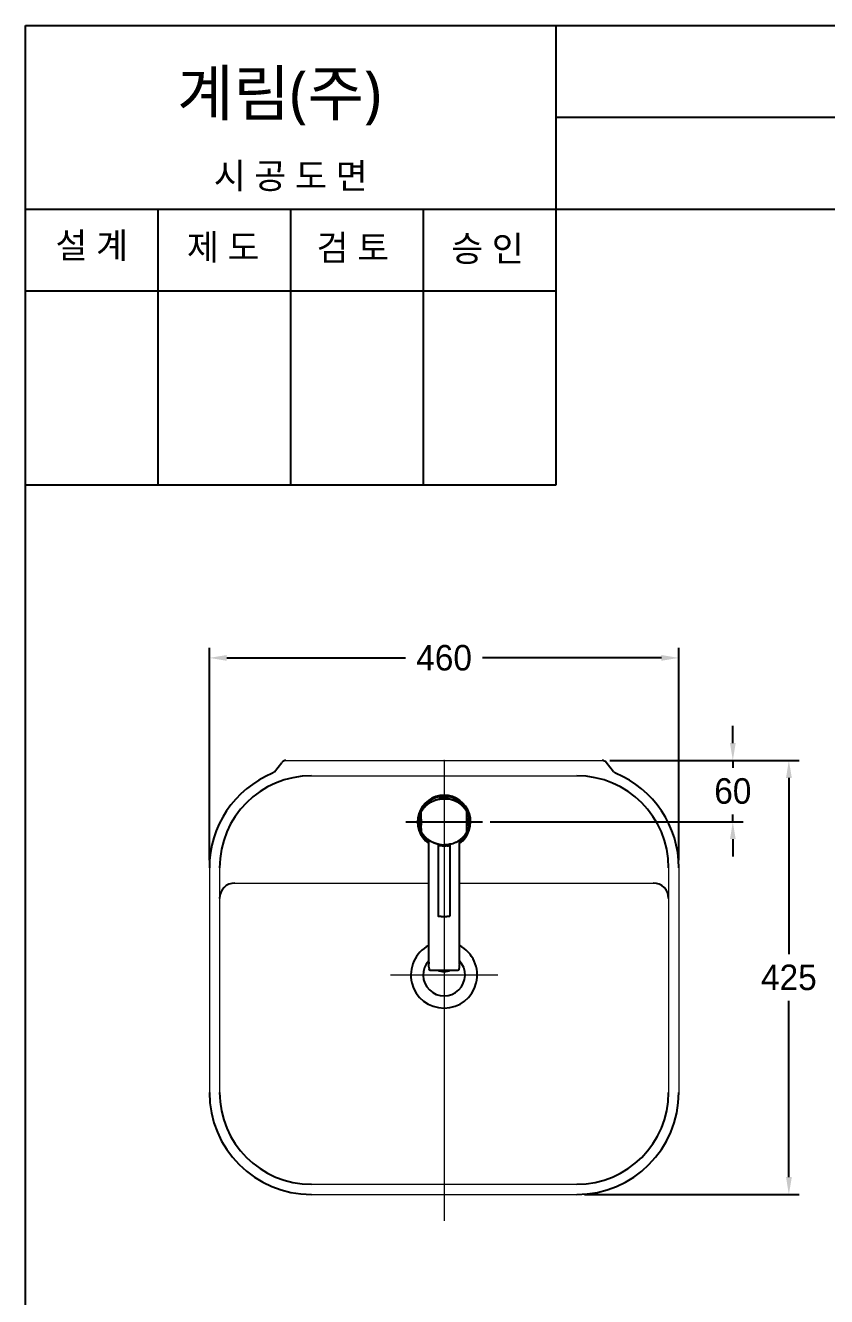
# Model space of a CAD drawing. Header units: millimetres. Extents: x 0 to 1800, y -67 to 2530.
# Drawn here: x 0 to 785, y 1285 to 2530 of the extents above; entities that cross this region are included whole.
import ezdxf
from ezdxf.enums import TextEntityAlignment as Align
from ezdxf.lldxf.tags import DXFTag

# ---------------------------------------------------------------- set-up
doc = ezdxf.new("R2010")
doc.units = ezdxf.units.MM
doc.layers.get('Defpoints').update_dxf_attribs({"color": 1})
for name, color, linetype in [('61', 7, 'Continuous'), ('TEXT', 7, 'Continuous'), ('내부선 및 부속', 4, 'Continuous'), ('도각라인', 7, 'Continuous'), ('외형선', 3, 'Continuous'), ('중심선', 1, 'DASHED'), ('치수선', 7, 'Continuous')]:
    doc.layers.add(name, color=color, linetype=linetype)
doc.styles.add('____', font='')
doc.styles.add('맑은고딕_통일', font='malgun.ttf', dxfattribs={"height": 25})
doc.styles.get('____').set_extended_font_data('굴림')
tags = doc.linetypes.add('DASHDOT', pattern=[70, 31, -13, 13, -13]).pattern_tags.tags
tags[10:11] = [DXFTag(74, 4), DXFTag(75, 0), DXFTag(340, '0'), DXFTag(46, 0.0), DXFTag(50, 0.0), DXFTag(44, 0.0), DXFTag(45, 0.0)]
tags[8:9] = [DXFTag(74, 4), DXFTag(75, 0), DXFTag(340, '0'), DXFTag(46, 0.0), DXFTag(50, 0.0), DXFTag(44, 0.0), DXFTag(45, 0.0)]
tags[6:7] = [DXFTag(74, 4), DXFTag(75, 0), DXFTag(340, '0'), DXFTag(46, 0.0), DXFTag(50, 0.0), DXFTag(44, 0.0), DXFTag(45, 0.0)]
tags[4:5] = [DXFTag(74, 4), DXFTag(75, 0), DXFTag(340, '0'), DXFTag(46, 0.0), DXFTag(50, 0.0), DXFTag(44, 0.0), DXFTag(45, 0.0)]
tags = doc.linetypes.add('DASHED', pattern=[25.72, 12.86, -12.86]).pattern_tags.tags
tags[6:7] = [DXFTag(74, 4), DXFTag(75, 0), DXFTag(340, '0'), DXFTag(46, 0.0), DXFTag(50, 0.0), DXFTag(44, 0.0), DXFTag(45, 0.0)]
tags[4:5] = [DXFTag(74, 4), DXFTag(75, 0), DXFTag(340, '0'), DXFTag(46, 0.0), DXFTag(50, 0.0), DXFTag(44, 0.0), DXFTag(45, 0.0)]
doc.dimstyles.new('MSADIM', dxfattribs={"dimtxt": 33, "dimasz": 17, "dimexe": 10, "dimexo": 7.5, "dimgap": 10, "dimtad": 0, "dimtih": 1, "dimtoh": 1, "dimdec": 0, "dimzin": 1, "dimdsep": 46, "dimtxsty": '____', "dimcen": 11.25, "dimadec": 0, "dimazin": 0, "dimtfac": 1, "dimtdec": 0, "dimtix": 1, "dimtmove": 0, "dimatfit": 3, "dimfxl": 0, "dimtolj": 1, "dimtzin": 1, "dimarcsym": 0})

# ---------------------------------------------------------------- blocks, each defined once
blk = doc.blocks.new('*D6')
at = {"layer": 'Defpoints', "color": 0, "linetype": 'Continuous'}
for p in [(565.2, 1810.1), (693.1, 1810.1), (447.7, 1750.1)]:
    blk.add_point(p, dxfattribs=at)
at = {"layer": '치수선', "color": 0, "linetype": 'Continuous', "lineweight": -2}
for p, q in [((693.1, 1827.1), (693.1, 1844.1)), ((572.7, 1810.1), (703.1, 1810.1)), ((693.1, 1810.1), (693.1, 1802.9)), ((693.1, 1750.1), (693.1, 1757.3)), ((455.2, 1750.1), (703.1, 1750.1)), ((693.1, 1733.1), (693.1, 1716.1))]:
    blk.add_line(p, q, dxfattribs=at)
at = {"layer": '치수선', "color": 0, "linetype": 'Continuous'}
for points in [[(690.3, 1827.1), (695.9, 1827.1), (693.1, 1810.1)], [(690.3, 1733.1), (695.9, 1733.1), (693.1, 1750.1)]]:
    blk.add_solid(points, dxfattribs=at)
at = {"layer": '치수선', "color": 0, "linetype": 'Continuous', "insert": (693.1, 1780.1), "char_height": 25, "attachment_point": 5, "style": '____'}
blk.add_mtext('\\A1;60', dxfattribs=at)
blk = doc.blocks.new('*D7')
at = {"layer": 'Defpoints', "color": 0, "linetype": 'Continuous'}
for p in [(565.2, 1810.1), (540.2, 1385.1), (748, 1385.1)]:
    blk.add_point(p, dxfattribs=at)
at = {"layer": '치수선', "color": 0, "linetype": 'Continuous', "lineweight": -2}
for p, q in [((572.7, 1810.1), (758, 1810.1)), ((748, 1793.1), (748, 1620.5)), ((748, 1402.1), (748, 1574.8)), ((547.7, 1385.1), (758, 1385.1))]:
    blk.add_line(p, q, dxfattribs=at)
at = {"layer": '치수선', "color": 0, "linetype": 'Continuous'}
for points in [[(745.2, 1793.1), (750.9, 1793.1), (748, 1810.1)], [(745.2, 1402.1), (750.9, 1402.1), (748, 1385.1)]]:
    blk.add_solid(points, dxfattribs=at)
at = {"layer": '치수선', "color": 0, "linetype": 'Continuous', "insert": (748, 1597.6), "char_height": 25, "attachment_point": 5, "style": '____'}
blk.add_mtext('\\A1;425', dxfattribs=at)
blk = doc.blocks.new('*D8')
at = {"layer": 'Defpoints', "color": 0, "linetype": 'Continuous'}
for p in [(640.2, 1910.6), (180.2, 1705.1), (640.2, 1705.1)]:
    blk.add_point(p, dxfattribs=at)
at = {"layer": '치수선', "color": 0, "linetype": 'Continuous', "lineweight": -2}
for p, q in [((180.2, 1712.6), (180.2, 1920.6)), ((640.2, 1712.6), (640.2, 1920.6)), ((197.2, 1910.6), (372.5, 1910.6)), ((623.2, 1910.6), (447.9, 1910.6))]:
    blk.add_line(p, q, dxfattribs=at)
at = {"layer": '치수선', "color": 0, "linetype": 'Continuous'}
for points in [[(197.2, 1913.4), (197.2, 1907.8), (180.2, 1910.6)], [(623.2, 1913.4), (623.2, 1907.8), (640.2, 1910.6)]]:
    blk.add_solid(points, dxfattribs=at)
at = {"layer": '치수선', "color": 0, "linetype": 'Continuous', "insert": (410.2, 1910.6), "char_height": 25, "attachment_point": 5, "style": '____'}
blk.add_mtext('\\A1;460', dxfattribs=at)

msp = doc.modelspace()

# ---------------------------------------------------------------- linework, layer by layer
at = {"layer": '61', "linetype": 'Continuous', "lineweight": 18}
msp.add_point((410.2, 1810.1), dxfattribs=at)
at = {"layer": '내부선 및 부속', "linetype": 'Continuous', "lineweight": 18}
for p, q in [((280.2, 1795.1), (540.2, 1795.1)), ((190.2, 1705.1), (190.2, 1485.1)), ((630.2, 1705.1), (630.2, 1485.1)), ((205.2, 1690.1), (395.2, 1690.1)), ((425.2, 1690.1), (615.2, 1690.1)), ((280.2, 1395.1), (540.2, 1395.1))]:
    msp.add_line(p, q, dxfattribs=at)
at = {"layer": '내부선 및 부속', "linetype": 'Continuous', "extrusion": (-1, 3.06162e-16, 0)}
for p, q in [((405.8, 1773.7), (405.8, 1772.7)), ((405.8, 1773.7), (410.3, 1773.7)), ((405.8, 1772.7), (410.3, 1772.7)), ((407.1, 1772.7), (407.1, 1772.5)), ((410.2, 1776.1), (410.2, 1775.1)), ((410.3, 1773.7), (414.5, 1773.7)), ((410.3, 1772.7), (410.3, 1773.7)), ((410.3, 1772.7), (414.5, 1772.7)), ((413.2, 1772.6), (413.2, 1772.7)), ((414.5, 1772.7), (414.5, 1773.7)), ((395.2, 1612.5), (395.2, 1732.2)), ((425.2, 1612.5), (425.2, 1732.2)), ((404.3, 1727.3), (404.3, 1658)), ((416, 1658), (416, 1727.3)), ((407.3, 1657.5), (404.8, 1657.5)), ((407.3, 1657.5), (413, 1657.5)), ((415.5, 1657.5), (413, 1657.5)), ((395.2, 1612.6), (395.2, 1610.9)), ((425.2, 1610.9), (425.2, 1612.6)), ((396.2, 1604.9), (410.2, 1604.9)), ((410.2, 1604.9), (424.1, 1604.9))]:
    msp.add_line(p, q, dxfattribs=at)
at = {"layer": '내부선 및 부속', "linetype": 'DASHDOT'}
msp.add_line((372.7, 1750.1), (447.7, 1750.1), dxfattribs=at)
at = {"layer": '내부선 및 부속'}
for centre, radius, start, end in [((280.2, 1705.1), 90, 90, 180), ((540.2, 1705.1), 90, 0, 90), ((205.2, 1675.1), 15, 90, 180), ((615.2, 1675.1), 15, 0, 90), ((410.2, 1600.1), 32.5, 117.4864, 62.5136), ((410.2, 1600.1), 20.5, 137.0297, 42.9703), ((280.2, 1485.1), 90, 180, 270), ((540.2, 1485.1), 90, 270, 0)]:
    msp.add_arc(centre, radius, start, end, dxfattribs=at)
at = {"layer": '내부선 및 부속', "linetype": 'Continuous'}
for centre, radius, start, end in [((410.2, 1750.1), 26, 90, 234.765), ((410.2, 1750.1), 25, 90, 233.1281), ((410.2, 1755), 19.2, 99.7692, 103.1156), ((410.2, 1755), 19.2, 90, 95.2432), ((410.2, 1750.1), 26, 305.235, 90), ((410.2, 1750.1), 25, 306.8719, 90), ((410.2, 1755), 19.2, 84.7749, 90), ((410.2, 1755), 19.2, 76.8844, 80.2618), ((404.8, 1658), 0.5, 180, 270), ((415.5, 1658), 0.5, 270, 0)]:
    msp.add_arc(centre, radius, start, end, dxfattribs=at)
at = {"layer": '내부선 및 부속', "linetype": 'Continuous', "extrusion": (0, 0, -1)}
for start, end in [(74.2191, 81.9112), (98.0888, 101.3034), (350.1619, 10.3106), (170.3222, 189.7144)]:
    msp.add_arc((-410.2, 1750.1), 22.8, start, end, dxfattribs=at)
at = {"layer": '내부선 및 부속', "linetype": 'Continuous'}
for centre, major_axis, ratio, start_param, end_param in [((410.2, 1755), (0, 19.2), 0.015039, 6.054274, 6.283185), ((410.2, 1612.9), (-11.8, 0), 0.803557, 1.010091, 1.570796), ((410.2, 1612.9), (-11.8, 0), 0.803557, 1.570796, 2.131502)]:
    msp.add_ellipse(centre, major_axis=major_axis, ratio=ratio, start_param=start_param, end_param=end_param, dxfattribs=at)
at = {"layer": '내부선 및 부속', "linetype": 'Continuous', "extrusion": (0, 0, -1)}
for centre, start_param, end_param in [((410.2, 1612.6), 1.570796, 1.57082), ((410.2, 1610.9), 1.308008, 1.570812), ((410.2, 1610.9), 4.712373, 4.975177)]:
    msp.add_ellipse(centre, major_axis=(0, -20.2), ratio=0.740741, start_param=start_param, end_param=end_param, dxfattribs=at)
at = {"layer": '내부선 및 부속', "linetype": 'Continuous'}
for points, knots in [([(394.1, 1767.2), (394.1, 1767.3), (394.3, 1767.4), (394.7, 1767.7), (395.3, 1768.1), (395.9, 1768.5), (396.6, 1769), (397.3, 1769.4), (398.1, 1769.8), (399, 1770.2), (399.6, 1770.5), (400, 1770.7), (400.2, 1770.8), (400.4, 1770.9), (400.6, 1771), (400.8, 1771), (401, 1771.1), (401.2, 1771.2), (401.4, 1771.3), (401.6, 1771.3), (401.8, 1771.4), (402, 1771.5), (402.2, 1771.5), (402.4, 1771.6), (402.6, 1771.6), (402.8, 1771.7), (403, 1771.8), (403.2, 1771.8), (403.3, 1771.9), (403.5, 1771.9), (403.7, 1772), (403.9, 1772), (404.1, 1772.1), (404.3, 1772.1), (404.5, 1772.1), (404.7, 1772.2), (404.8, 1772.2), (405, 1772.3), (405.2, 1772.3), (405.4, 1772.3), (405.6, 1772.4), (405.7, 1772.4), (405.9, 1772.4), (406.1, 1772.4), (406.3, 1772.5), (406.4, 1772.5), (406.6, 1772.5), (406.8, 1772.6), (407, 1772.6), (407.1, 1772.6), (407.3, 1772.6), (407.5, 1772.6), (407.6, 1772.6), (407.8, 1772.7), (408, 1772.7), (408.1, 1772.7), (408.3, 1772.7), (408.5, 1772.7), (408.6, 1772.7), (408.8, 1772.7), (409, 1772.7), (409.1, 1772.7), (409.3, 1772.8), (409.4, 1772.8), (409.6, 1772.8), (409.7, 1772.8), (409.9, 1772.8), (410, 1772.8), (410.1, 1772.8), (410.2, 1772.8)], [0, 0, 0, 0, 0.005294, 0.043779, 0.084881, 0.128601, 0.174936, 0.223886, 0.275451, 0.329629, 0.386419, 0.398888, 0.411291, 0.423627, 0.435897, 0.4481, 0.460236, 0.472306, 0.48431, 0.496247, 0.508117, 0.519921, 0.531658, 0.543329, 0.554934, 0.566472, 0.577944, 0.589349, 0.600688, 0.611961, 0.623168, 0.634308, 0.645382, 0.65639, 0.667331, 0.678206, 0.689016, 0.699759, 0.710435, 0.721046, 0.73159, 0.742068, 0.752481, 0.762826, 0.773106, 0.78332, 0.793467, 0.803549, 0.813564, 0.823513, 0.833396, 0.843213, 0.852964, 0.862649, 0.872268, 0.88182, 0.891307, 0.900728, 0.910082, 0.919371, 0.928593, 0.93775, 0.946841, 0.955865, 0.964824, 0.973717, 0.982544, 0.991305, 1, 1, 1, 1]), ([(408.4, 1774.1), (408.4, 1774.1), (408.4, 1774.1), (408.4, 1774.1), (408.4, 1774.1), (408.4, 1774.1), (408.4, 1774.1), (408.4, 1774.1), (408.4, 1774.1), (408.4, 1774.1), (408.3, 1774.1), (408.3, 1774.1), (408.3, 1774.1), (408.3, 1774), (408.3, 1774), (408.3, 1774), (408.2, 1774), (408.2, 1774), (408.2, 1774), (408.1, 1774), (408.1, 1774), (408.1, 1774), (408, 1774), (408, 1774), (407.9, 1774), (407.9, 1774), (407.9, 1774), (407.9, 1774), (407.9, 1774), (407.8, 1774), (407.8, 1774), (407.7, 1774), (407.7, 1774), (407.6, 1774), (407.6, 1774), (407.6, 1774), (407.6, 1774), (407.5, 1773.9), (407.5, 1773.9), (407.4, 1773.9), (407.4, 1773.9), (407.4, 1773.9), (407.4, 1773.9), (407.3, 1773.9), (407.3, 1773.9), (407.2, 1773.9), (407.2, 1773.9), (407.2, 1773.9), (407.1, 1773.9), (407.1, 1773.9), (407.1, 1773.9), (407, 1773.9), (407, 1773.9), (407, 1773.9), (407, 1773.9), (407, 1773.9), (407, 1773.9), (406.9, 1773.9), (406.9, 1773.9), (406.9, 1773.9), (406.9, 1773.9)], [0, 0, 0, 0, 0.0625, 0.0625, 0.09375, 0.09375, 0.109375, 0.109375, 0.125, 0.125, 0.1875, 0.1875, 0.203125, 0.203125, 0.21875, 0.21875, 0.25, 0.25, 0.3125, 0.3125, 0.328125, 0.328125, 0.34375, 0.375, 0.40625, 0.40625, 0.421875, 0.421875, 0.4375, 0.4375, 0.5, 0.5, 0.53125, 0.53125, 0.546875, 0.546875, 0.5625, 0.5625, 0.625, 0.625, 0.640625, 0.640625, 0.65625, 0.65625, 0.6875, 0.6875, 0.75, 0.75, 0.78125, 0.78125, 0.8125, 0.84375, 0.84375, 0.875, 0.875, 0.9375, 0.9375, 0.96875, 0.96875, 1, 1, 1, 1]), ([(430.9, 1762.7), (430.8, 1762.7), (430.8, 1762.7), (430.7, 1762.8), (430.7, 1762.9), (430.6, 1763), (430.5, 1763.1), (430.5, 1763.1), (430.4, 1763.2), (430.3, 1763.3), (430.3, 1763.4), (430.2, 1763.5), (430.1, 1763.6), (430.1, 1763.6), (430, 1763.7), (429.9, 1763.8), (429.8, 1763.9), (429.8, 1764), (429.7, 1764.1), (429.6, 1764.1), (429.5, 1764.2), (429.5, 1764.3), (429.4, 1764.4), (429.3, 1764.5), (429.2, 1764.6), (429.1, 1764.6), (429.1, 1764.7), (429, 1764.8), (428.9, 1764.9), (428.8, 1765), (428.7, 1765.1), (428.7, 1765.1), (428.6, 1765.2), (428.5, 1765.3), (428.4, 1765.4), (428.3, 1765.5), (428.2, 1765.6), (428, 1765.8), (427.8, 1766), (427.5, 1766.2), (427.3, 1766.4), (427, 1766.6), (426.8, 1766.8), (426.5, 1767), (426.3, 1767.2), (426, 1767.4), (425.8, 1767.6), (425.5, 1767.8), (425.2, 1768), (425, 1768.2), (424.7, 1768.4), (424.4, 1768.5), (424.2, 1768.7), (423.9, 1768.9), (423.6, 1769.1), (423.3, 1769.2), (423.1, 1769.4), (422.9, 1769.5), (422.8, 1769.5), (422.8, 1769.5), (422.8, 1769.5), (422.8, 1769.6), (422.8, 1769.6), (422.8, 1769.6), (422.7, 1769.6), (422.7, 1769.6), (422.7, 1769.6), (422.7, 1769.6), (422.7, 1769.6), (422.7, 1769.6), (422.7, 1769.6), (422.7, 1769.6), (422.7, 1769.6), (422.6, 1769.6), (422.6, 1769.6), (422.6, 1769.6), (422.6, 1769.6), (422.6, 1769.7), (422.6, 1769.7), (422.5, 1769.7), (422.5, 1769.7), (422.5, 1769.7), (422.5, 1769.7), (422.4, 1769.7), (422.4, 1769.7), (422.4, 1769.8), (422.4, 1769.8), (422.3, 1769.8), (422.3, 1769.8), (422.3, 1769.8), (422.2, 1769.8), (422.2, 1769.8), (422.2, 1769.9), (422.1, 1769.9), (422.1, 1769.9), (422.1, 1769.9), (422, 1769.9), (422, 1770), (422, 1770), (421.9, 1770), (421.9, 1770), (421.8, 1770), (421.8, 1770.1), (421.8, 1770.1), (421.7, 1770.1), (421.7, 1770.1), (421.6, 1770.1), (421.6, 1770.2), (421.5, 1770.2), (421.5, 1770.2), (421.4, 1770.2), (421.4, 1770.3), (421.3, 1770.3), (421.3, 1770.3), (421.2, 1770.3), (421.2, 1770.4), (421.1, 1770.4), (421.1, 1770.4), (421, 1770.4), (421, 1770.5), (420.9, 1770.5), (420.8, 1770.5), (420.8, 1770.5), (420.7, 1770.6), (420.7, 1770.6), (420.6, 1770.6), (420.5, 1770.6), (420.5, 1770.7), (420.4, 1770.7), (420.3, 1770.7), (420.3, 1770.8), (420.2, 1770.8), (420.1, 1770.8), (420.1, 1770.8), (420, 1770.9), (419.9, 1770.9), (419.8, 1770.9), (419.8, 1771), (419.7, 1771), (419.6, 1771), (419.5, 1771.1), (419.5, 1771.1), (419.4, 1771.1), (419.3, 1771.1), (419.2, 1771.2), (419.1, 1771.2), (419, 1771.2), (419, 1771.3), (418.9, 1771.3), (418.8, 1771.3), (418.7, 1771.4), (418.6, 1771.4), (418.5, 1771.4), (418.4, 1771.4), (418.3, 1771.5), (418.2, 1771.5), (418.1, 1771.5), (418, 1771.6), (418, 1771.6), (417.9, 1771.6), (417.8, 1771.7), (417.7, 1771.7), (417.6, 1771.7), (417.5, 1771.7), (417.4, 1771.8), (417.2, 1771.8), (417.1, 1771.8), (417, 1771.9), (416.9, 1771.9), (416.8, 1771.9), (416.7, 1771.9), (416.6, 1772), (416.5, 1772), (416.4, 1772), (416.3, 1772.1), (416.1, 1772.1), (416, 1772.1), (415.9, 1772.1), (415.8, 1772.2), (415.7, 1772.2), (415.6, 1772.2), (415.4, 1772.2), (415.3, 1772.3), (415.2, 1772.3), (415.1, 1772.3), (414.9, 1772.3), (414.8, 1772.4), (414.7, 1772.4), (414.6, 1772.4), (414.4, 1772.4), (414.3, 1772.4), (414.2, 1772.5), (414, 1772.5), (413.9, 1772.5), (413.8, 1772.5), (413.6, 1772.5), (413.5, 1772.6), (413.4, 1772.6), (413.2, 1772.6), (413.1, 1772.6), (412.9, 1772.6), (412.8, 1772.6), (412.6, 1772.7), (412.5, 1772.7), (412.4, 1772.7), (412.2, 1772.7), (412.1, 1772.7), (411.9, 1772.7), (411.8, 1772.7), (411.6, 1772.7), (411.5, 1772.7), (411.3, 1772.7), (411.1, 1772.8), (411, 1772.8), (410.8, 1772.8), (410.7, 1772.8), (410.5, 1772.8), (410.4, 1772.8), (410.2, 1772.8), (410.2, 1772.8)], [0, 0, 0, 0, 0.003831, 0.008206, 0.012603, 0.017022, 0.021464, 0.025928, 0.030415, 0.034923, 0.039454, 0.044007, 0.048582, 0.053178, 0.057796, 0.062435, 0.067096, 0.071779, 0.076482, 0.081207, 0.085952, 0.090718, 0.095505, 0.100312, 0.105139, 0.109986, 0.114852, 0.119738, 0.124643, 0.129567, 0.13451, 0.139471, 0.144451, 0.149448, 0.154463, 0.159496, 0.164547, 0.178082, 0.191602, 0.205107, 0.218601, 0.232085, 0.245563, 0.259036, 0.272507, 0.285978, 0.299452, 0.312931, 0.326419, 0.339917, 0.35343, 0.366961, 0.38051, 0.394075, 0.407654, 0.421243, 0.43484, 0.448442, 0.448554, 0.448708, 0.448903, 0.44914, 0.449419, 0.44974, 0.450102, 0.450506, 0.450952, 0.451439, 0.451968, 0.452539, 0.453152, 0.453806, 0.454502, 0.455239, 0.456019, 0.45684, 0.457702, 0.458607, 0.459553, 0.460541, 0.46157, 0.462641, 0.463754, 0.464909, 0.466105, 0.467343, 0.468622, 0.469943, 0.471306, 0.47271, 0.474156, 0.475644, 0.477173, 0.478744, 0.480356, 0.48201, 0.483706, 0.485443, 0.487221, 0.489041, 0.490903, 0.492805, 0.49475, 0.496735, 0.498762, 0.50083, 0.50294, 0.50509, 0.507282, 0.509515, 0.51179, 0.514105, 0.516461, 0.518859, 0.521298, 0.523777, 0.526298, 0.52886, 0.531463, 0.534107, 0.536792, 0.539518, 0.542285, 0.545093, 0.547942, 0.550832, 0.553764, 0.556736, 0.559749, 0.562803, 0.565898, 0.569034, 0.572211, 0.575429, 0.578689, 0.581989, 0.58533, 0.588713, 0.592136, 0.5956, 0.599106, 0.602652, 0.606239, 0.609868, 0.613537, 0.617247, 0.620999, 0.624791, 0.628624, 0.632499, 0.636414, 0.64037, 0.644367, 0.648406, 0.652485, 0.656605, 0.660767, 0.664969, 0.669212, 0.673496, 0.677822, 0.682188, 0.686596, 0.691044, 0.695534, 0.700064, 0.704636, 0.709249, 0.713903, 0.718598, 0.723335, 0.728112, 0.732931, 0.737791, 0.742692, 0.747635, 0.752619, 0.757644, 0.762711, 0.767819, 0.772969, 0.77816, 0.783393, 0.788667, 0.793983, 0.799341, 0.804741, 0.810182, 0.815665, 0.821191, 0.826758, 0.832367, 0.838018, 0.843712, 0.849448, 0.855226, 0.861047, 0.86691, 0.872815, 0.878763, 0.884754, 0.890788, 0.896864, 0.902984, 0.909146, 0.915352, 0.921601, 0.927893, 0.934229, 0.940608, 0.947031, 0.953498, 0.960008, 0.966563, 0.973162, 0.979805, 0.986492, 0.993224, 1, 1, 1, 1]), ([(410.2, 1772.8), (410.2, 1772.8), (410.2, 1772.7), (410.2, 1772.6), (410.2, 1772.4), (410.2, 1772.2), (410.2, 1772.2)], [0, 0, 0, 0, 0.249645, 0.499764, 0.749882, 1, 1, 1, 1]), ([(413.4, 1773.9), (413.4, 1773.9), (413.4, 1773.9), (413.4, 1773.9), (413.4, 1773.9), (413.4, 1773.9), (413.4, 1773.9), (413.4, 1773.9), (413.4, 1773.9), (413.4, 1773.9), (413.3, 1773.9), (413.3, 1773.9), (413.3, 1773.9), (413.3, 1773.9), (413.3, 1773.9), (413.3, 1773.9), (413.2, 1773.9), (413.2, 1773.9), (413.2, 1773.9), (413.1, 1773.9), (413.1, 1773.9), (413.1, 1773.9), (413, 1773.9), (413, 1773.9), (412.9, 1773.9), (412.9, 1773.9), (412.9, 1773.9), (412.9, 1773.9), (412.9, 1774), (412.8, 1774), (412.8, 1774), (412.7, 1774), (412.7, 1774), (412.6, 1774), (412.6, 1774), (412.6, 1774), (412.6, 1774), (412.5, 1774), (412.5, 1774), (412.4, 1774), (412.4, 1774), (412.4, 1774), (412.4, 1774), (412.3, 1774), (412.3, 1774), (412.2, 1774), (412.2, 1774), (412.2, 1774), (412.1, 1774), (412.1, 1774), (412.1, 1774.1), (412, 1774.1), (412, 1774.1), (412, 1774.1), (412, 1774.1), (412, 1774.1), (412, 1774.1), (411.9, 1774.1), (411.9, 1774.1), (411.9, 1774.1), (411.9, 1774.1)], [0, 0, 0, 0, 0.0625, 0.0625, 0.09375, 0.09375, 0.109375, 0.109375, 0.125, 0.125, 0.1875, 0.1875, 0.203125, 0.203125, 0.21875, 0.21875, 0.25, 0.25, 0.3125, 0.3125, 0.328125, 0.328125, 0.34375, 0.375, 0.40625, 0.40625, 0.421875, 0.421875, 0.4375, 0.4375, 0.5, 0.5, 0.53125, 0.53125, 0.546875, 0.546875, 0.5625, 0.5625, 0.625, 0.625, 0.640625, 0.640625, 0.65625, 0.65625, 0.6875, 0.6875, 0.75, 0.75, 0.78125, 0.78125, 0.8125, 0.84375, 0.84375, 0.875, 0.875, 0.9375, 0.9375, 0.96875, 0.96875, 1, 1, 1, 1]), ([(387.8, 1754.3), (387.8, 1754.3), (387.8, 1754.3), (387.8, 1754.4), (387.8, 1754.4), (387.8, 1754.5), (387.8, 1754.6), (387.8, 1754.6), (387.8, 1754.7), (387.8, 1754.7), (387.8, 1754.8), (387.8, 1754.8), (387.8, 1754.9), (387.8, 1754.9), (387.8, 1755), (387.8, 1755.1), (387.8, 1755.1), (387.8, 1755.2), (387.8, 1755.2), (387.8, 1755.3), (387.8, 1755.3), (387.8, 1755.4), (387.8, 1755.5), (387.8, 1755.5), (387.8, 1755.6), (387.8, 1755.6), (387.8, 1755.7), (387.8, 1755.8), (387.8, 1755.8), (387.8, 1755.9), (387.8, 1755.9), (387.8, 1756), (387.8, 1756), (387.8, 1756.1), (387.8, 1756.2), (387.8, 1756.2), (387.8, 1756.3), (387.8, 1756.3), (387.8, 1756.4), (387.8, 1756.5), (387.8, 1756.5), (387.8, 1756.6), (387.8, 1756.7), (387.8, 1756.7), (387.8, 1756.8), (387.8, 1756.8), (387.8, 1756.9), (387.8, 1757), (387.8, 1757), (387.8, 1757.1), (387.8, 1757.1), (387.8, 1757.2), (387.8, 1757.3), (387.8, 1757.3), (387.8, 1757.4), (387.8, 1757.5), (387.8, 1757.5), (387.8, 1757.6), (387.8, 1757.6), (387.8, 1757.7), (387.8, 1757.8), (387.8, 1757.8), (387.8, 1757.9), (387.8, 1758), (387.8, 1758), (387.8, 1758.1), (387.8, 1758.2), (387.8, 1758.2), (387.8, 1758.3), (387.8, 1758.4), (387.8, 1758.4), (387.8, 1758.5), (387.8, 1758.5), (387.8, 1758.6), (387.8, 1758.7), (387.8, 1758.7), (387.8, 1758.8), (387.8, 1758.9), (387.8, 1758.9), (387.8, 1759), (387.8, 1759.1), (387.8, 1759.1), (387.8, 1759.2), (387.8, 1759.3), (387.8, 1759.3), (387.8, 1759.4), (387.8, 1759.5), (387.8, 1759.5), (387.8, 1759.6), (387.8, 1759.7), (387.8, 1759.7), (387.8, 1759.8), (387.8, 1759.9), (387.8, 1759.9), (387.8, 1760), (387.8, 1760.1), (387.8, 1760.1), (387.8, 1760.2), (387.8, 1760.2)], [0, 0, 0, 0, 0.01106, 0.022107, 0.033141, 0.044161, 0.055168, 0.066161, 0.077142, 0.088108, 0.099062, 0.110002, 0.120929, 0.131842, 0.142743, 0.153629, 0.164502, 0.175362, 0.186209, 0.197042, 0.207861, 0.218667, 0.22946, 0.240239, 0.251005, 0.261757, 0.272496, 0.283222, 0.293933, 0.304632, 0.315316, 0.325988, 0.336645, 0.34729, 0.35792, 0.368537, 0.379141, 0.389731, 0.400307, 0.41087, 0.421419, 0.431955, 0.442477, 0.452985, 0.46348, 0.473961, 0.484429, 0.494882, 0.505322, 0.515749, 0.526162, 0.536561, 0.546946, 0.557318, 0.567676, 0.578021, 0.588351, 0.598668, 0.608971, 0.619261, 0.629536, 0.639798, 0.650046, 0.660281, 0.670501, 0.680708, 0.690901, 0.70108, 0.711246, 0.721397, 0.731535, 0.741659, 0.751769, 0.761865, 0.771948, 0.782016, 0.792071, 0.802111, 0.812138, 0.822151, 0.83215, 0.842135, 0.852107, 0.862064, 0.872007, 0.881937, 0.891852, 0.901754, 0.911641, 0.921515, 0.931375, 0.94122, 0.951052, 0.96087, 0.970673, 0.980463, 0.990238, 1, 1, 1, 1]), ([(387.8, 1760.2), (387.8, 1760.2), (387.8, 1760.2), (387.8, 1760.2), (387.8, 1760.2), (387.8, 1760.2)], [0, 0, 0, 0, 0.5, 0.5, 1, 1, 1, 1]), ([(394.1, 1767.2), (394, 1767.1), (393.1, 1766.5), (391.6, 1765), (389.6, 1762.9), (388.4, 1761.1), (387.9, 1760.2)], [0, 0, 0, 0, 0.059469, 0.340099, 0.661695, 1, 1, 1, 1]), ([(432.6, 1754.3), (432.6, 1754.3), (432.6, 1754.4), (432.6, 1754.4), (432.6, 1754.5), (432.6, 1754.6), (432.6, 1754.6), (432.6, 1754.7), (432.6, 1754.8), (432.6, 1754.9), (432.6, 1755), (432.6, 1755), (432.6, 1755.1), (432.6, 1755.2), (432.6, 1755.3), (432.6, 1755.4), (432.6, 1755.5), (432.6, 1755.6), (432.6, 1755.8), (432.6, 1756.1), (432.6, 1756.4), (432.6, 1756.8), (432.6, 1757.1), (432.6, 1757.2), (432.6, 1757.4), (432.6, 1757.5), (432.6, 1757.6), (432.6, 1757.7), (432.5, 1757.8), (432.5, 1757.9), (432.5, 1758), (432.5, 1758.1), (432.5, 1758.2), (432.5, 1758.3), (432.5, 1758.5), (432.5, 1758.6), (432.5, 1758.7), (432.5, 1758.8), (432.5, 1758.9), (432.5, 1759), (432.5, 1759.2), (432.5, 1759.3), (432.5, 1759.4), (432.5, 1759.6), (432.5, 1759.7), (432.5, 1759.8), (432.5, 1759.9), (432.5, 1760.1), (432.5, 1760.2), (432.5, 1760.2)], [0, 0, 0, 0, 0.014424, 0.028955, 0.043594, 0.058341, 0.073195, 0.088159, 0.103231, 0.118413, 0.133705, 0.149107, 0.164619, 0.180242, 0.195977, 0.211824, 0.227784, 0.243856, 0.293519, 0.346524, 0.402886, 0.462621, 0.525749, 0.542815, 0.559972, 0.57722, 0.594561, 0.611993, 0.629518, 0.647136, 0.664847, 0.682651, 0.700549, 0.718541, 0.736628, 0.75481, 0.773087, 0.79146, 0.809929, 0.828495, 0.847157, 0.865917, 0.884775, 0.903731, 0.922786, 0.941939, 0.961193, 0.980546, 1, 1, 1, 1]), ([(432.5, 1760.2), (432.5, 1760.2), (432.5, 1760.2), (432.5, 1760.2), (432.5, 1760.2), (432.5, 1760.2)], [0, 0, 0, 0, 0.5, 0.5, 1, 1, 1, 1]), ([(387.8, 1753.1), (387.8, 1753.2), (387.8, 1753.2), (387.8, 1753.4), (387.8, 1753.5), (387.8, 1753.7), (387.8, 1753.8), (387.8, 1754), (387.8, 1754.1), (387.8, 1754.2), (387.8, 1754.3)], [0, 0, 0, 0, 0.117598, 0.237295, 0.359099, 0.483017, 0.609058, 0.737229, 0.86754, 1, 1, 1, 1]), ([(387.8, 1746.1), (387.8, 1746.2), (387.8, 1746.2), (387.8, 1746.3), (387.8, 1746.4), (387.8, 1746.4), (387.8, 1746.5), (387.8, 1746.6), (387.8, 1746.6), (387.8, 1746.7), (387.8, 1746.8), (387.8, 1746.9), (387.8, 1746.9), (387.8, 1747), (387.8, 1747)], [0, 0, 0, 0, 0.081189, 0.16369, 0.247504, 0.33263, 0.41907, 0.506823, 0.59485, 0.680544, 0.763905, 0.844934, 0.923632, 1, 1, 1, 1]), ([(387.8, 1743.6), (387.8, 1743.6), (387.8, 1743.6), (387.8, 1743.7), (387.8, 1743.7), (387.8, 1743.8), (387.8, 1743.9), (387.8, 1743.9), (387.8, 1744), (387.8, 1744), (387.8, 1744.1), (387.8, 1744.2), (387.8, 1744.3), (387.8, 1744.3), (387.8, 1744.4), (387.8, 1744.5), (387.8, 1744.6), (387.8, 1744.6), (387.8, 1744.7), (387.8, 1744.8), (387.8, 1744.9), (387.8, 1745.1), (387.8, 1745.3), (387.8, 1745.4), (387.8, 1745.6), (387.8, 1745.8), (387.8, 1746), (387.8, 1746.1)], [0, 0, 0, 0, 0.019153, 0.039028, 0.059626, 0.080947, 0.10299, 0.125757, 0.149246, 0.173458, 0.198392, 0.224049, 0.25043, 0.277532, 0.305358, 0.333906, 0.363177, 0.393171, 0.423887, 0.455326, 0.487488, 0.570544, 0.640418, 0.697109, 0.740618, 0.879871, 1, 1, 1, 1]), ([(387.8, 1743.6), (387.8, 1743.3), (387.8, 1743), (387.8, 1742.5), (387.8, 1742.2), (387.8, 1741.3), (387.8, 1740.7), (387.8, 1740)], [0, 0, 0, 0, 0.25, 0.25, 0.5, 0.5, 1, 1, 1, 1]), ([(432.5, 1743.6), (432.5, 1743.6), (432.5, 1743.6), (432.5, 1743.7), (432.5, 1743.7), (432.5, 1743.8), (432.5, 1743.8), (432.5, 1743.9), (432.5, 1744), (432.5, 1744), (432.5, 1744.1), (432.5, 1744.1), (432.5, 1744.2), (432.5, 1744.2), (432.5, 1744.3), (432.5, 1744.3), (432.5, 1744.4), (432.5, 1744.4), (432.5, 1744.5), (432.5, 1744.5), (432.6, 1744.6), (432.6, 1744.6), (432.6, 1744.7), (432.6, 1744.7), (432.6, 1744.8), (432.6, 1744.8), (432.6, 1744.8), (432.6, 1745), (432.6, 1745.2), (432.6, 1745.4), (432.6, 1745.7), (432.6, 1745.9), (432.6, 1746.1), (432.6, 1746.1)], [0, 0, 0, 0, 0.020289, 0.040466, 0.060532, 0.080487, 0.10033, 0.120063, 0.139686, 0.159198, 0.178601, 0.197893, 0.217076, 0.23615, 0.255114, 0.27397, 0.292716, 0.311354, 0.329884, 0.348306, 0.366619, 0.384825, 0.402923, 0.420914, 0.438798, 0.456574, 0.474244, 0.491806, 0.594173, 0.696139, 0.797743, 0.899018, 1, 1, 1, 1]), ([(432.5, 1740), (432.5, 1740.7), (432.5, 1741.3), (432.5, 1742.2), (432.5, 1742.5), (432.5, 1743), (432.5, 1743.3), (432.5, 1743.6)], [0, 0, 0, 0, 0.5, 0.5, 0.75, 0.75, 1, 1, 1, 1]), ([(432.6, 1753.1), (432.6, 1753.1), (432.6, 1753.2), (432.6, 1753.3), (432.6, 1753.4), (432.6, 1753.5), (432.6, 1753.6), (432.6, 1753.7), (432.6, 1753.8), (432.6, 1753.9), (432.6, 1754), (432.6, 1754.1), (432.6, 1754.2), (432.6, 1754.2), (432.6, 1754.3)], [0, 0, 0, 0, 0.077366, 0.155805, 0.23532, 0.315915, 0.397592, 0.480357, 0.564212, 0.649162, 0.735212, 0.822365, 0.910626, 1, 1, 1, 1]), ([(432.6, 1746.1), (432.6, 1746.2), (432.6, 1746.2), (432.6, 1746.3), (432.6, 1746.4), (432.6, 1746.4), (432.6, 1746.5), (432.6, 1746.6), (432.6, 1746.6), (432.6, 1746.7), (432.6, 1746.8), (432.6, 1746.8)], [0, 0, 0, 0, 0.124337, 0.243653, 0.357942, 0.467199, 0.571421, 0.670601, 0.780507, 0.890441, 1, 1, 1, 1]), ([(405.6, 1727.9), (405.6, 1727.9), (405.5, 1727.9), (405.4, 1727.9), (405.3, 1727.9), (405.3, 1727.9), (405.2, 1728), (405.1, 1728), (405, 1728), (404.9, 1728), (404.9, 1728), (404.8, 1728), (404.7, 1728.1), (404.6, 1728.1), (404.5, 1728.1), (404.4, 1728.1), (404.4, 1728.1), (404.3, 1728.2), (404.2, 1728.2), (404.1, 1728.2), (404, 1728.2), (403.9, 1728.2), (403.8, 1728.3), (403.8, 1728.3), (403.7, 1728.3), (403.6, 1728.3), (403.5, 1728.3), (403.4, 1728.4), (403.3, 1728.4), (403.2, 1728.4), (403.2, 1728.4), (403.1, 1728.5), (403, 1728.5), (402.9, 1728.5), (402.8, 1728.5), (402.7, 1728.6), (402.6, 1728.6), (402.5, 1728.6), (402.5, 1728.6), (402.4, 1728.7), (402.3, 1728.7), (402.2, 1728.7), (402.1, 1728.8), (402, 1728.8), (401.9, 1728.8), (401.8, 1728.8), (401.7, 1728.9), (401.6, 1728.9), (401.6, 1728.9), (401.5, 1729), (401.4, 1729), (401.3, 1729), (401.2, 1729.1), (401.1, 1729.1), (401, 1729.1), (400.9, 1729.2), (400.8, 1729.2), (400.7, 1729.2), (400.6, 1729.3), (400.5, 1729.3), (400.5, 1729.4), (400.4, 1729.4), (400.3, 1729.4), (400.2, 1729.5), (400.1, 1729.5), (400, 1729.5), (399.9, 1729.6), (399.8, 1729.6), (399.7, 1729.7), (399.6, 1729.7), (399.5, 1729.7), (399.4, 1729.8), (399.3, 1729.8), (399.2, 1729.9), (399.1, 1729.9), (399, 1730), (398.9, 1730), (398.8, 1730.1), (398.8, 1730.1), (398.7, 1730.1), (398.6, 1730.2), (398.5, 1730.2), (398.4, 1730.3), (398.3, 1730.3), (398.2, 1730.4), (398.1, 1730.4), (398, 1730.5), (397.9, 1730.5), (397.8, 1730.6), (397.7, 1730.6), (397.6, 1730.7), (397.5, 1730.7), (397.4, 1730.8), (397.3, 1730.8), (397.2, 1730.9), (397.1, 1731), (397, 1731), (396.9, 1731.1), (396.8, 1731.1), (396.7, 1731.2), (396.6, 1731.2), (396.5, 1731.3), (396.4, 1731.4), (396.3, 1731.4), (396.2, 1731.5), (396.2, 1731.5), (396.1, 1731.6), (396, 1731.7), (395.8, 1731.8), (395.7, 1731.9), (395.5, 1732), (395.3, 1732.1), (395.1, 1732.3), (394.9, 1732.4), (394.7, 1732.6), (394.5, 1732.7), (394.3, 1732.8), (394.1, 1733), (393.9, 1733.1), (393.7, 1733.3), (393.6, 1733.4), (393.4, 1733.6), (393.2, 1733.7), (393.1, 1733.8), (392.9, 1734), (392.7, 1734.1), (392.6, 1734.3), (392.4, 1734.4), (392.2, 1734.6), (392.1, 1734.7), (391.9, 1734.9), (391.8, 1735), (391.6, 1735.2), (391.5, 1735.3), (391.3, 1735.5), (391.2, 1735.6), (391.1, 1735.8), (390.9, 1735.9), (390.8, 1736.1), (390.7, 1736.2), (390.5, 1736.3), (390.4, 1736.5), (390.3, 1736.6), (390.3, 1736.7), (390.2, 1736.7)], [0, 0, 0, 0, 0.004511, 0.009039, 0.013585, 0.018149, 0.02273, 0.027329, 0.031946, 0.036581, 0.041233, 0.045904, 0.050591, 0.055297, 0.06002, 0.064761, 0.06952, 0.074297, 0.079091, 0.083903, 0.088733, 0.09358, 0.098446, 0.103329, 0.10823, 0.113148, 0.118084, 0.123038, 0.12801, 0.133, 0.138007, 0.143032, 0.148075, 0.153136, 0.158214, 0.16331, 0.168424, 0.173556, 0.178706, 0.183873, 0.189058, 0.194261, 0.199481, 0.20472, 0.209976, 0.21525, 0.220542, 0.225851, 0.231179, 0.236524, 0.241887, 0.247268, 0.252666, 0.258083, 0.263517, 0.268969, 0.274439, 0.279926, 0.285432, 0.290955, 0.296496, 0.302055, 0.307632, 0.313226, 0.318839, 0.324469, 0.330117, 0.335783, 0.341467, 0.347169, 0.352888, 0.358626, 0.364381, 0.370154, 0.375945, 0.381754, 0.387581, 0.393425, 0.399288, 0.405168, 0.411067, 0.416983, 0.422917, 0.428869, 0.43484, 0.440828, 0.446834, 0.452858, 0.4589, 0.46496, 0.471038, 0.477133, 0.483247, 0.489379, 0.49553, 0.501698, 0.507884, 0.514088, 0.52031, 0.526551, 0.532809, 0.539086, 0.545381, 0.551694, 0.558025, 0.564374, 0.570742, 0.577127, 0.583531, 0.597138, 0.610658, 0.624092, 0.637439, 0.650699, 0.663872, 0.676959, 0.689959, 0.702872, 0.715698, 0.728437, 0.741089, 0.753654, 0.766132, 0.778522, 0.790826, 0.803043, 0.815172, 0.827214, 0.839169, 0.851036, 0.862816, 0.874509, 0.886114, 0.897631, 0.909061, 0.920404, 0.931659, 0.942826, 0.953906, 0.964898, 0.975803, 0.98662, 0.997349, 1, 1, 1, 1]), ([(414.8, 1727.9), (415.3, 1728), (415.9, 1728.1), (416.6, 1728.3), (417.1, 1728.4), (418.2, 1728.7), (419.3, 1729.1), (420.5, 1729.6), (421, 1729.8), (421.8, 1730.2), (422.2, 1730.4), (423, 1730.8), (423.4, 1731), (424, 1731.4), (424.2, 1731.5), (424.6, 1731.8), (424.8, 1731.9), (425.4, 1732.3), (425.7, 1732.6), (426.5, 1733.1), (426.8, 1733.4), (427.5, 1734), (427.8, 1734.2), (428.1, 1734.5)], [0, 0, 0, 0, 0.092166, 0.138249, 0.138249, 0.184332, 0.368664, 0.368664, 0.460829, 0.460829, 0.552995, 0.552995, 0.645161, 0.645161, 0.691244, 0.691244, 0.737327, 0.737327, 0.829493, 0.829493, 0.921659, 0.921659, 1, 1, 1, 1]), ([(428, 1734.5), (428.3, 1734.7), (429.2, 1735.6), (430.8, 1737.4), (432, 1739.1), (432.5, 1740)], [0, 0, 0, 0, 0.124211, 0.550866, 1, 1, 1, 1]), ([(430.9, 1737.6), (430.9, 1737.6), (430.9, 1737.7), (431.3, 1738.1), (431.5, 1738.5), (432.1, 1739.2), (432.3, 1739.6), (432.5, 1740)], [0, 0, 0, 0, 0.070308, 0.070308, 0.535154, 0.535154, 1, 1, 1, 1]), ([(405.7, 1727.8), (405.5, 1727.9), (405, 1728), (404.5, 1728), (404.3, 1728.1), (404.2, 1728), (404.2, 1727.9), (404.3, 1727.7), (404.3, 1727.5), (404.3, 1727.4), (404.3, 1727.3), (404.3, 1727.3)], [0, 0, 0, 0, 0.221729, 0.411898, 0.571636, 0.701862, 0.8045, 0.884003, 0.946486, 0.973878, 1, 1, 1, 1]), ([(405.9, 1726.7), (405.9, 1726.7), (405.9, 1726.7), (405.9, 1726.7), (405.9, 1726.7), (405.8, 1726.7), (405.8, 1726.7), (405.8, 1726.7), (405.8, 1726.8), (405.7, 1726.8), (405.7, 1726.8), (405.7, 1726.8), (405.7, 1726.8), (405.6, 1726.8), (405.6, 1726.8), (405.6, 1726.8), (405.6, 1726.8), (405.6, 1726.8), (405.5, 1726.8), (405.5, 1726.8), (405.5, 1726.8), (405.5, 1726.8), (405.4, 1726.8), (405.4, 1726.9), (405.4, 1726.9), (405.4, 1726.9), (405.4, 1726.9), (405.3, 1726.9), (405.3, 1726.9), (405.3, 1726.9), (405.3, 1726.9), (405.2, 1726.9), (405.2, 1726.9), (405.2, 1726.9), (405.2, 1726.9), (405.2, 1726.9), (405.1, 1726.9), (405.1, 1727), (405, 1727), (405, 1727), (404.9, 1727), (404.9, 1727), (404.8, 1727), (404.8, 1727.1), (404.8, 1727.1), (404.7, 1727.1), (404.7, 1727.1), (404.6, 1727.1), (404.6, 1727.1), (404.5, 1727.2), (404.5, 1727.2), (404.5, 1727.2), (404.4, 1727.2), (404.4, 1727.2), (404.4, 1727.3), (404.4, 1727.3), (404.3, 1727.3), (404.3, 1727.3), (404.3, 1727.3), (404.3, 1727.3)], [0, 0, 0, 0, 0.008833, 0.017667, 0.026501, 0.035336, 0.044172, 0.053009, 0.061847, 0.070685, 0.079524, 0.088363, 0.097204, 0.106045, 0.114887, 0.12373, 0.132573, 0.141418, 0.150263, 0.159109, 0.167955, 0.176803, 0.185651, 0.1945, 0.203349, 0.2122, 0.221051, 0.229903, 0.238756, 0.247609, 0.256463, 0.265318, 0.274174, 0.283031, 0.291888, 0.300747, 0.309606, 0.33472, 0.359887, 0.385109, 0.410386, 0.435719, 0.461108, 0.486555, 0.512061, 0.537625, 0.56325, 0.588935, 0.614682, 0.660213, 0.70504, 0.749169, 0.792613, 0.83538, 0.877483, 0.918932, 0.959739, 0.999918, 1, 1, 1, 1]), ([(405.6, 1727.9), (405.6, 1727.9), (405.6, 1727.9), (405.7, 1727.9), (405.7, 1727.9), (405.8, 1727.9), (405.8, 1727.9), (405.8, 1727.8), (405.9, 1727.8), (405.9, 1727.8), (406, 1727.8), (406, 1727.8), (406.1, 1727.8), (406.1, 1727.8), (406.2, 1727.8), (406.2, 1727.8), (406.2, 1727.8), (406.3, 1727.8), (406.3, 1727.8), (406.4, 1727.8), (406.4, 1727.8), (406.5, 1727.8), (406.5, 1727.8), (406.6, 1727.7), (406.6, 1727.7), (406.7, 1727.7), (406.7, 1727.7), (406.8, 1727.7), (406.8, 1727.7), (406.9, 1727.7), (406.9, 1727.7), (407, 1727.7), (407, 1727.7), (407.1, 1727.7), (407.1, 1727.7), (407.2, 1727.7), (407.2, 1727.7), (407.3, 1727.7), (407.3, 1727.7), (407.4, 1727.7), (407.4, 1727.6), (407.4, 1727.6), (407.5, 1727.6)], [0, 0, 0, 0, 0.023127, 0.046347, 0.06966, 0.093066, 0.116565, 0.140157, 0.163843, 0.187622, 0.211494, 0.235461, 0.259521, 0.283676, 0.307926, 0.332271, 0.356712, 0.381248, 0.405881, 0.43061, 0.455436, 0.48036, 0.505382, 0.530502, 0.555721, 0.58104, 0.606458, 0.631976, 0.657595, 0.683315, 0.709137, 0.73506, 0.761086, 0.787215, 0.813448, 0.839784, 0.866224, 0.892769, 0.919418, 0.946173, 0.973033, 1, 1, 1, 1]), ([(407.3, 1726.5), (407.3, 1726.5), (407.3, 1726.5), (407.3, 1726.5), (407.3, 1726.5), (407.2, 1726.5), (407.2, 1726.5), (407.2, 1726.5), (407.2, 1726.5), (407.1, 1726.5), (407.1, 1726.5), (407.1, 1726.5), (407.1, 1726.5), (407.1, 1726.5), (407.1, 1726.5), (407, 1726.5), (407, 1726.5), (407, 1726.5), (407, 1726.5), (407, 1726.5), (407, 1726.5), (407, 1726.5), (407, 1726.5), (406.9, 1726.5), (406.8, 1726.6), (406.7, 1726.6), (406.6, 1726.6), (406.5, 1726.6), (406.5, 1726.6), (406.4, 1726.6), (406.4, 1726.6), (406.3, 1726.6), (406.3, 1726.6), (406.2, 1726.6), (406.2, 1726.7), (406.1, 1726.7), (406.1, 1726.7), (406, 1726.7), (406, 1726.7), (406, 1726.7), (405.9, 1726.7)], [0, 0, 0, 0, 0.01945, 0.038175, 0.056175, 0.07345, 0.089999, 0.105823, 0.120922, 0.135296, 0.148945, 0.161868, 0.174066, 0.185539, 0.196287, 0.20631, 0.215607, 0.224179, 0.232026, 0.239148, 0.245544, 0.251216, 0.256162, 0.279787, 0.329779, 0.406136, 0.508854, 0.555759, 0.600447, 0.642919, 0.683177, 0.721223, 0.757058, 0.789718, 0.823058, 0.857079, 0.891783, 0.92717, 0.963242, 1, 1, 1, 1]), ([(412.9, 1727.6), (412.9, 1727.6), (413, 1727.6), (413, 1727.7), (413.1, 1727.7), (413.1, 1727.7), (413.2, 1727.7), (413.2, 1727.7), (413.3, 1727.7), (413.3, 1727.7), (413.4, 1727.7), (413.4, 1727.7), (413.5, 1727.7), (413.5, 1727.7), (413.6, 1727.7), (413.6, 1727.7), (413.7, 1727.7), (413.7, 1727.7), (413.8, 1727.7), (413.8, 1727.7), (413.9, 1727.8), (413.9, 1727.8), (413.9, 1727.8), (414, 1727.8), (414, 1727.8), (414.1, 1727.8), (414.1, 1727.8), (414.2, 1727.8), (414.2, 1727.8), (414.3, 1727.8), (414.3, 1727.8), (414.4, 1727.8), (414.4, 1727.8), (414.4, 1727.8), (414.5, 1727.8), (414.5, 1727.8), (414.6, 1727.9), (414.6, 1727.9), (414.7, 1727.9), (414.7, 1727.9), (414.8, 1727.9), (414.8, 1727.9), (414.8, 1727.9)], [0, 0, 0, 0, 0.026967, 0.053828, 0.080583, 0.107233, 0.133777, 0.160218, 0.186554, 0.212787, 0.238916, 0.264942, 0.290866, 0.316688, 0.342408, 0.368027, 0.393545, 0.418963, 0.444282, 0.469501, 0.494621, 0.519643, 0.544567, 0.569393, 0.594122, 0.618755, 0.643291, 0.667732, 0.692077, 0.716326, 0.740481, 0.764542, 0.788508, 0.812381, 0.836159, 0.859844, 0.883436, 0.906935, 0.930341, 0.953653, 0.976873, 1, 1, 1, 1]), ([(413, 1726.5), (413, 1726.5), (413.1, 1726.5), (413.1, 1726.5), (413.1, 1726.5), (413.2, 1726.5), (413.2, 1726.5), (413.3, 1726.5), (413.3, 1726.5), (413.4, 1726.5), (413.4, 1726.5), (413.5, 1726.6), (413.6, 1726.6), (413.7, 1726.6), (413.8, 1726.6), (413.9, 1726.6), (414.1, 1726.6), (414.1, 1726.6), (414.2, 1726.7), (414.2, 1726.7), (414.3, 1726.7), (414.3, 1726.7), (414.4, 1726.7), (414.4, 1726.7), (414.4, 1726.7), (414.4, 1726.7)], [0, 0, 0, 0, 0.017951, 0.038609, 0.061967, 0.088019, 0.116759, 0.148178, 0.182271, 0.219032, 0.258456, 0.318708, 0.381027, 0.445424, 0.511915, 0.641058, 0.710411, 0.761874, 0.808984, 0.851742, 0.890145, 0.924184, 0.953848, 0.979124, 1, 1, 1, 1]), ([(414.4, 1726.7), (414.7, 1726.8), (415.1, 1726.9), (415.5, 1727), (415.8, 1727.1), (416, 1727.2), (416, 1727.3), (416, 1727.3), (416, 1727.3)], [0, 0, 0, 0, 0.305063, 0.457595, 0.610126, 0.762658, 0.91519, 1, 1, 1, 1]), ([(416, 1727.3), (416, 1727.4), (416.1, 1727.6), (416.2, 1727.9), (416.3, 1728), (416.4, 1728.1), (416.4, 1728.2), (416.5, 1728.2), (416.5, 1728.2), (416.6, 1728.3), (416.5, 1728.2), (416.2, 1728.2), (415.6, 1728), (415, 1727.9), (414.6, 1727.8)], [0, 0, 0, 0, 0.069803, 0.125762, 0.165107, 0.178692, 0.188909, 0.193207, 0.207111, 0.310712, 0.426699, 0.581221, 0.772504, 1, 1, 1, 1]), ([(396.2, 1604.9), (396.2, 1604.9), (396.1, 1604.9), (396.1, 1604.9), (396, 1604.9), (396, 1604.9), (396, 1605), (396, 1605), (395.9, 1605), (395.9, 1605), (395.9, 1605.1), (395.9, 1605.1), (395.8, 1605.2), (395.8, 1605.3), (395.8, 1605.3), (395.8, 1605.3), (395.8, 1605.4), (395.8, 1605.4), (395.8, 1605.5), (395.7, 1605.5), (395.7, 1605.6), (395.7, 1605.7)], [0, 0, 0, 0, 0.125, 0.25, 0.25, 0.375, 0.375, 0.4375, 0.4375, 0.5, 0.5, 0.625, 0.625, 0.75, 0.75, 0.78125, 0.78125, 0.8125, 0.875, 0.875, 1, 1, 1, 1]), ([(424.7, 1605.7), (424.7, 1605.6), (424.6, 1605.5), (424.6, 1605.4), (424.6, 1605.4), (424.6, 1605.3), (424.6, 1605.3), (424.5, 1605.2), (424.5, 1605.2), (424.5, 1605.2), (424.5, 1605.1), (424.5, 1605.1), (424.4, 1605), (424.4, 1605), (424.4, 1605), (424.4, 1604.9), (424.3, 1604.9), (424.3, 1604.9), (424.3, 1604.9), (424.3, 1604.9), (424.3, 1604.9), (424.2, 1604.9), (424.2, 1604.9), (424.1, 1604.9)], [0, 0, 0, 0, 0.125, 0.125, 0.25, 0.25, 0.3125, 0.34375, 0.34375, 0.375, 0.375, 0.5, 0.5, 0.625, 0.625, 0.6875, 0.6875, 0.71875, 0.71875, 0.75, 0.75, 0.875, 1, 1, 1, 1])]:
    msp.add_open_spline(points, degree=3, knots=knots, dxfattribs=at)
for points, degree in [([(387.8, 1740), (387.8, 1746.7), (387.8, 1753.5), (387.8, 1760.2)], 3), ([(432.5, 1760.2), (431.3, 1762.3), (429.7, 1764)], 2), ([(432.5, 1740), (432.5, 1746.7), (432.5, 1753.5), (432.5, 1760.2)], 3), ([(387.8, 1752.7), (387.8, 1752.8), (387.8, 1753), (387.8, 1753.1)], 3), ([(387.8, 1752.7), (387.8, 1751.8), (387.8, 1751), (387.8, 1750.1)], 3), ([(387.8, 1750.1), (387.8, 1749.8), (387.8, 1749.5), (387.8, 1749.2)], 3), ([(387.8, 1749.2), (387.8, 1748.2), (387.8, 1746.8)], 2), ([(432.6, 1752.7), (432.6, 1752.8), (432.6, 1753), (432.6, 1753.1)], 3), ([(432.6, 1750.1), (432.6, 1751), (432.6, 1751.8), (432.6, 1752.7)], 3), ([(432.6, 1749.2), (432.6, 1749.5), (432.6, 1749.8), (432.6, 1750.1)], 3), ([(432.6, 1746.8), (432.6, 1748.2), (432.6, 1749.2)], 2), ([(387.8, 1740), (387.8, 1740), (387.8, 1740), (387.8, 1740), (387.8, 1740)], 3), ([(387.9, 1740), (388.9, 1738.2), (390.3, 1736.7)], 2), ([(432.5, 1740), (432.5, 1740), (432.5, 1740), (432.5, 1740), (432.5, 1740)], 3), ([(405.6, 1727.9), (405.6, 1727.9), (405.6, 1727.9), (405.7, 1727.9)], 3), ([(410.2, 1726.3), (409.2, 1726.3), (408.3, 1726.4), (407.3, 1726.5)], 3), ([(407.5, 1727.6), (408.4, 1727.5), (409.3, 1727.5), (410.2, 1727.5)], 3), ([(412.9, 1727.6), (412, 1727.5), (411.1, 1727.5), (410.2, 1727.5)], 3), ([(413, 1726.5), (412.1, 1726.4), (411.1, 1726.3), (410.2, 1726.3)], 3), ([(414.8, 1727.9), (414.8, 1727.9), (414.7, 1727.9), (414.7, 1727.9)], 3)]:
    msp.add_open_spline(points, degree=degree, dxfattribs=at)
msp.add_rational_spline([(410.2, 1727.5), (410.2, 1727.4), (410.2, 1726.9), (410.2, 1726.3)], [1.00001310391, 0.860378772217, 0.860375242146, 1.0000025137], degree=3, dxfattribs=at)
at = {"layer": '도각라인'}
for p, q in [((0, 0), (0, 2530)), ((0, 2530), (1800, 2530)), ((520, 2080), (520, 2530)), ((520, 2440), (1800, 2440)), ((0, 2350), (1800, 2350)), ((130, 2080), (130, 2350)), ((260, 2080), (260, 2350)), ((390, 2080), (390, 2350)), ((0, 2270), (520, 2270)), ((0, 2080), (520, 2080))]:
    msp.add_line(p, q, dxfattribs=at)
at = {"layer": '외형선'}
for p, q in [((244.1, 1799.1), (251.3, 1808.2)), ((576.3, 1799.1), (569.1, 1808.2))]:
    msp.add_line(p, q, dxfattribs=at)
at = {"layer": '외형선', "linetype": 'Continuous', "lineweight": 18}
for p, q in [((255.2, 1810.1), (565.2, 1810.1)), ((180.2, 1705.1), (180.2, 1485.1)), ((640.2, 1705.1), (640.2, 1485.1)), ((280.2, 1385.1), (540.2, 1385.1))]:
    msp.add_line(p, q, dxfattribs=at)
at = {"layer": '외형선'}
for centre, radius, start, end in [((255.2, 1805.1), 5, 90, 141.8812), ((565.2, 1805.1), 5, 38.1188, 90), ((280.2, 1705.1), 100, 112.3927, 180), ((240.2, 1802.2), 5, 292.3927, 321.8812), ((580.2, 1802.2), 5, 218.1188, 247.6073), ((540.2, 1705.1), 100, 0, 67.6073), ((280.2, 1485.1), 100, 180, 270), ((540.2, 1485.1), 100, 270, 0)]:
    msp.add_arc(centre, radius, start, end, dxfattribs=at)
at = {"layer": '중심선', "lineweight": 18}
for p, q in [((410.2, 1810.1), (410.2, 1359.3)), ((357.7, 1600.1), (462.7, 1600.1))]:
    msp.add_line(p, q, dxfattribs=at)
at = {"layer": '중심선', "linetype": 'DASHDOT'}
msp.add_line((372.7, 1750.1), (447.7, 1750.1), dxfattribs=at)

# ---------------------------------------------------------------- texts
at = {"layer": 'TEXT', "style": '맑은고딕_통일'}
msp.add_text('계림(주)', height=44, dxfattribs=at).set_placement((148.7, 2441.8))
for s, p in [('시 공 도 면', (259.9, 2382.7)), ('설 계', (65, 2314.6)), ('제 도', (193.8, 2312.9)), ('검 토', (320.8, 2312.3)), ('승 인', (452.7, 2311.4))]:
    msp.add_text(s, height=25, dxfattribs=at).set_placement(p, align=Align.MIDDLE_CENTER)

# ---------------------------------------------------------------- dimensions: what is measured, and where the dimension line sits
at = {"layer": '치수선', "linetype": 'Continuous'}
dim = msp.add_linear_dim(base=(640.2, 1910.6), p1=(180.2, 1705.1), p2=(640.2, 1705.1), dimstyle='MSADIM', override={"dimtxt": 25}, dxfattribs=at)
dim.commit()
dim.dimension.update_dxf_attribs({"geometry": '*D8', "text_midpoint": (410.2, 1910.6)})
for base, p1, p2, picture, middle in [((693.1, 1810.1), (447.7, 1750.1), (565.2, 1810.1), '*D6', (693.1, 1780.1)), ((748, 1385.1), (565.2, 1810.1), (540.2, 1385.1), '*D7', (748, 1597.6))]:
    dim = msp.add_linear_dim(base=base, p1=p1, p2=p2, angle=90, dimstyle='MSADIM', override={"dimtxt": 25}, dxfattribs=at)
    dim.commit()
    dim.dimension.update_dxf_attribs({"geometry": picture, "text_midpoint": middle})

doc.saveas('drawing.dxf')
